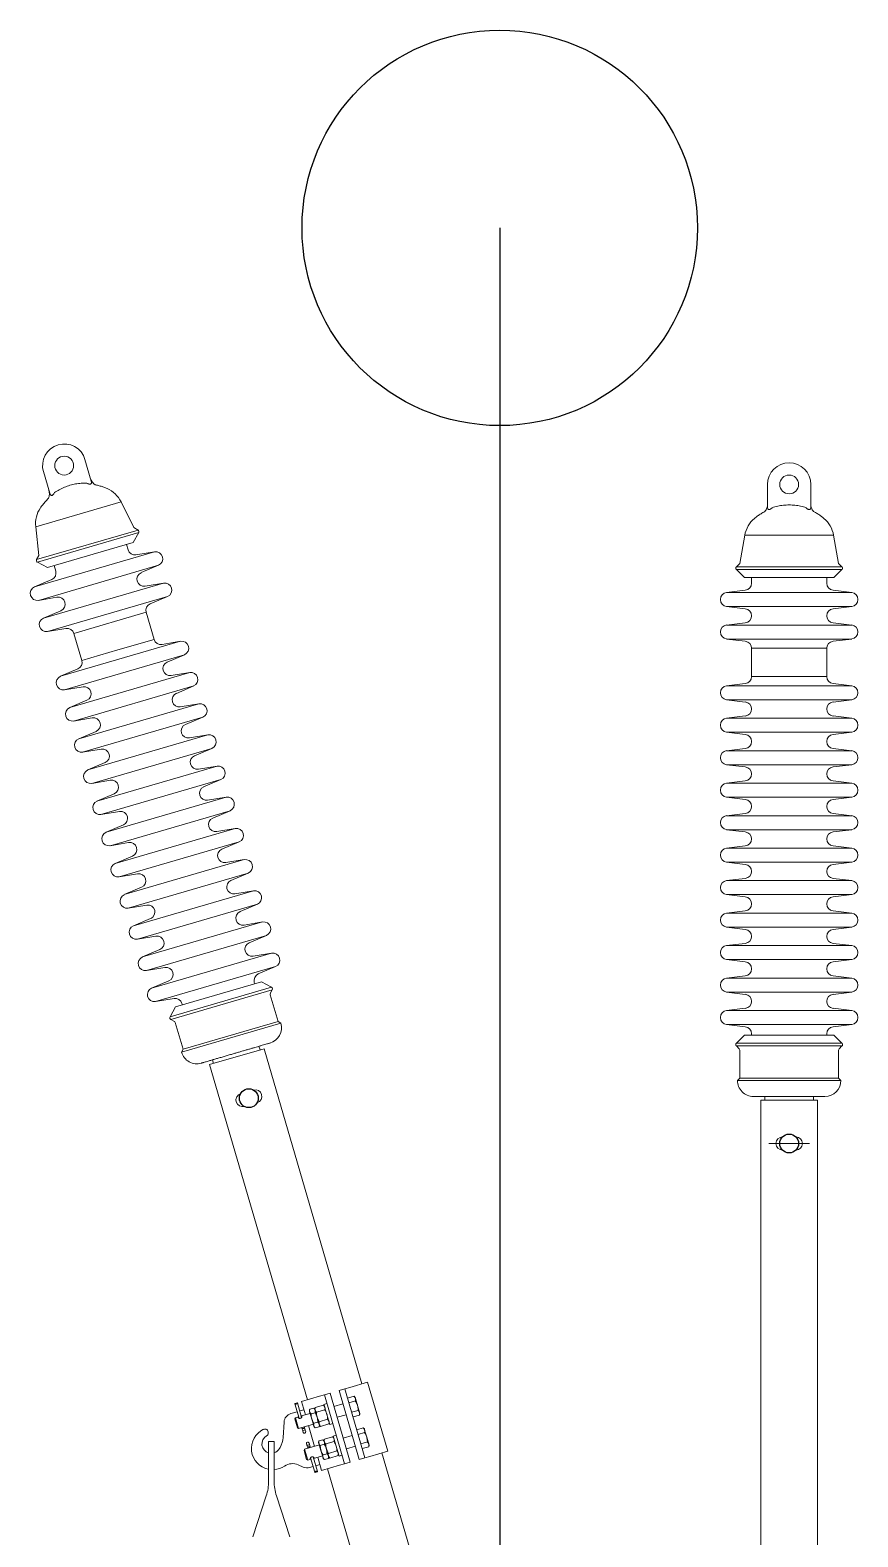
# Model space of a CAD drawing. Header units: millimetres. Extents: x -37020 to 35906, y -101 to 52234.
# Drawn here: x 3.201 to 4.08, y 327.913 to 329.513 of the extents above; entities that cross this region are included whole.
import ezdxf

# ---------------------------------------------------------------- set-up
doc = ezdxf.new("R2010")
doc.units = ezdxf.units.MM
doc.layers.add('catenaria_oll_explicación_apagar', color=40, linetype='Continuous')

# ---------------------------------------------------------------- blocks, each defined once
blk = doc.blocks.new('A$C3F1319B9')
at = {"layer": 'catenaria_oll_explicación_apagar', "ltscale": 0.1}
blk.add_line((-7.4205, 0.5076), (2.2612, 0.5076), dxfattribs=at)
blk.add_circle((-7.4205, 0.5076), 0.21, dxfattribs=at)
blk = doc.blocks.new('ménsula móvil IN G 2.8m')
at = {"color": 8, "linetype": 'Continuous', "lineweight": 15}
for p, q in [((114.8, 66.4), (112.4, 46.6)), ((114.8, -66.4), (114.8, 66.4)), ((132.1, 46.6), (129.7, 66.4)), ((129.7, -66.4), (129.7, 66.4)), ((149.3, 66.4), (146.9, 46.6)), ((149.3, -66.4), (149.3, 66.4)), ((166.6, 46.6), (164.2, 66.4)), ((164.2, -66.4), (164.2, 66.4)), ((213.8, 66.4), (211.4, 46.6)), ((213.8, -66.4), (213.8, 66.4)), ((231.1, 46.6), (228.7, 66.4)), ((228.7, -66.4), (228.7, 66.4)), ((248.3, 66.4), (245.9, 46.6)), ((248.3, -66.4), (248.3, 66.4)), ((265.6, 46.6), (263.2, 66.4)), ((263.2, -66.4), (263.2, 66.4)), ((282.8, 66.4), (280.4, 46.6)), ((282.8, -66.4), (282.8, 66.4)), ((300.1, 46.6), (297.7, 66.4)), ((297.7, -66.4), (297.7, 66.4)), ((317.3, 66.4), (314.9, 46.6)), ((317.3, -66.4), (317.3, 66.4)), ((334.6, 46.6), (332.2, 66.4)), ((332.2, -66.4), (332.2, 66.4)), ((351.8, 66.4), (349.4, 46.6)), ((351.8, -66.4), (351.8, 66.4)), ((369.1, 46.6), (366.7, 66.4)), ((366.7, -66.4), (366.7, 66.4)), ((386.3, 66.4), (383.9, 46.6)), ((386.3, -66.4), (386.3, 66.4)), ((403.6, 46.6), (401.2, 66.4)), ((401.2, -66.4), (401.2, 66.4)), ((420.8, 66.4), (418.4, 46.6)), ((420.8, -66.4), (420.8, 66.4)), ((438.1, 46.6), (435.7, 66.4)), ((435.7, -66.4), (435.7, 66.4)), ((455.3, 66.4), (452.9, 46.6)), ((455.3, -66.4), (455.3, 66.4)), ((472.6, 46.6), (470.2, 66.4)), ((470.2, -66.4), (470.2, 66.4)), ((489.8, 66.4), (487.4, 46.6)), ((489.8, -66.4), (489.8, 66.4)), ((507.1, 46.6), (504.7, 66.4)), ((504.7, -66.4), (504.7, 66.4)), ((524.3, 66.4), (521.9, 46.6)), ((524.3, -66.4), (524.3, 66.4)), ((541.6, 46.6), (539.2, 66.4)), ((539.2, -66.4), (539.2, 66.4)), ((558.8, 66.4), (556.4, 46.6)), ((558.8, -66.4), (558.8, 66.4)), ((576.1, 46.6), (573.7, 66.4)), ((573.7, -66.4), (573.7, 66.4)), ((84, 52.5), (53.9, 47.2)), ((87.6, 56.1), (84, 52.5)), ((87.6, 56.1), (87.6, -56.1)), ((99, 47.5), (90.4, 56.1)), ((90.4, 56.1), (90.4, -56.1)), ((593.6, 56.1), (585, 47.5)), ((593.6, -56.1), (593.6, 56.1)), ((599.4, 53.1), (596.4, 56.1)), ((596.4, -56.1), (596.4, 56.1)), ((630.5, 52.5), (600.8, 52.5)), ((633, 55), (630.5, 52.5)), ((630.5, -52.5), (630.5, 52.5)), ((633, -55), (633, 55)), ((53.9, 47.2), (53.9, -47.2)), ((99, -47.5), (99, 47.5)), ((105, 40), (99, 40)), ((204, 40), (174, 40)), ((174, 40), (174, -40)), ((204, 0), (204, 40)), ((585, 40), (583.5, 40)), ((585, 47.5), (585, -47.5)), ((23.8, 23), (0, 23)), ((23.8, 23), (24.3, 22.9)), ((25.4, 18.7), (24.7, 18)), ((654, 25.8), (650, 25.8)), ((654, -30.2), (654, 30.1)), ((1300.1, 30.1), (654, 30.1)), ((204, -40), (204, 0)), ((0, -23), (23.8, -23)), ((650, -25.8), (654, -25.8)), ((654, -30.2), (1408.9, -30.2)), ((53.9, -47.2), (84, -52.5)), ((90.4, -56.1), (99, -47.5)), ((99, -40), (105, -40)), ((112.4, -46.6), (114.8, -66.4)), ((129.7, -66.4), (132.1, -46.6)), ((146.9, -46.6), (149.3, -66.4)), ((164.2, -66.4), (166.6, -46.6)), ((174, -40), (204, -40)), ((211.4, -46.6), (213.8, -66.4)), ((228.7, -66.4), (231.1, -46.6)), ((245.9, -46.6), (248.3, -66.4)), ((263.2, -66.4), (265.6, -46.6)), ((280.4, -46.6), (282.8, -66.4)), ((297.7, -66.4), (300.1, -46.6)), ((314.9, -46.6), (317.3, -66.4)), ((332.2, -66.4), (334.6, -46.6)), ((349.4, -46.6), (351.8, -66.4)), ((366.7, -66.4), (369.1, -46.6)), ((383.9, -46.6), (386.3, -66.4)), ((401.2, -66.4), (403.6, -46.6)), ((418.4, -46.6), (420.8, -66.4)), ((435.7, -66.4), (438.1, -46.6)), ((452.9, -46.6), (455.3, -66.4)), ((470.2, -66.4), (472.6, -46.6)), ((487.4, -46.6), (489.8, -66.4)), ((504.7, -66.4), (507.1, -46.6)), ((521.9, -46.6), (524.3, -66.4)), ((539.2, -66.4), (541.6, -46.6)), ((556.4, -46.6), (558.8, -66.4)), ((573.7, -66.4), (576.1, -46.6)), ((583.5, -40), (585, -40)), ((585, -47.5), (593.6, -56.1)), ((84, -52.5), (87.6, -56.1)), ((596.4, -56.1), (599.4, -53.1)), ((600.8, -52.5), (630.5, -52.5)), ((630.5, -52.5), (633, -55)), ((1753.1, -221), (1028.5, -432.5)), ((1045.4, -490.4), (1827.3, -262.1)), ((1026.7, -426.3), (953.6, -447.7)), ((1026.7, -426.3), (1032.3, -445.4)), ((953.6, -447.7), (959.1, -466.7)), ((1019.3, -446.5), (1011.8, -448.7)), ((1019, -454.9), (1017, -448)), ((1020.4, -446.2), (1019.3, -446.5)), ((1022, -446.6), (1020.4, -446.2)), ((1024, -453.4), (1022, -446.6)), ((1032.3, -445.4), (1033.8, -450.6)), ((955.4, -453.9), (599.3, -557.8)), ((1029, -452), (965.5, -470.5)), ((1030.8, -458.1), (967.2, -476.6)), ((968.5, -462.2), (969.6, -461)), ((970.5, -469), (968.5, -462.2)), ((969.6, -461), (970.7, -460.7)), ((970.7, -460.7), (978.2, -458.5)), ((975.4, -467.6), (973.4, -460.7)), ((978.2, -458.5), (985.7, -456.3)), ((985.4, -464.7), (983.4, -457.8)), ((985.7, -456.3), (986.8, -456)), ((986.8, -456), (988.4, -456.4)), ((990.4, -463.2), (988.4, -456.4)), ((1003.2, -451.2), (1002.1, -452.4)), ((1004.1, -459.2), (1002.1, -452.4)), ((1004.3, -450.9), (1003.2, -451.2)), ((1011.8, -448.7), (1004.3, -450.9)), ((1009, -457.8), (1007, -450.9)), ((1024.4, -470.3), (1021.6, -460.7)), ((1029, -452), (1033.8, -450.6)), ((1035.6, -456.7), (1030.8, -458.1)), ((1033.8, -450.6), (1035.6, -456.7)), ((959.1, -466.7), (960.7, -471.9)), ((960.7, -471.9), (965.5, -470.5)), ((962.4, -478), (960.7, -471.9)), ((967.2, -476.6), (962.4, -478)), ((1033.6, -467.7), (970, -486.2)), ((1035.4, -473.7), (971.8, -492.3)), ((979.3, -483.5), (976.5, -473.9)), ((988, -470.6), (990.8, -480.2)), ((1010.1, -464.1), (1012.9, -473.7)), ((1010.7, -484.3), (1031.9, -478.1)), ((1031.5, -479), (1029.9, -478.6)), ((1031.9, -478.1), (1031, -475)), ((1034.1, -487.8), (1031.5, -479)), ((1033.6, -467.7), (1038.4, -466.3)), ((1040.2, -472.3), (1035.4, -473.7)), ((1038.4, -466.3), (1040.2, -472.3)), ((1040.2, -472.3), (1041.7, -477.5)), ((1041.7, -477.5), (1047.2, -496.6)), ((965.2, -487.6), (970, -486.2)), ((967, -493.7), (965.2, -487.6)), ((971.8, -492.3), (967, -493.7)), ((967, -493.7), (968.5, -498.9)), ((977.1, -494.1), (976.2, -491)), ((998.3, -487.9), (977.1, -494.1)), ((977.9, -494.7), (979, -493.5)), ((980.5, -503.5), (977.9, -494.7)), ((985.5, -502), (982.9, -493.2)), ((995.5, -499.1), (992.9, -490.3)), ((996.3, -488.5), (997.9, -488.8)), ((997.4, -484.8), (998.3, -487.9)), ((1000.5, -497.7), (997.9, -488.8)), ((1009.8, -481.2), (1010.7, -484.3)), ((1012.6, -483.7), (1011.5, -484.9)), ((1014.1, -493.7), (1011.5, -484.9)), ((1014.1, -493.7), (1015.7, -494.1)), ((1015.7, -494.1), (1014.6, -495.2)), ((1014.6, -495.2), (1015.8, -499.4)), ((1016.8, -493.7), (1015.7, -494.1)), ((1019.1, -492.2), (1016.5, -483.4)), ((1024.3, -491.5), (1016.8, -493.7)), ((1019.5, -493.8), (1020.8, -498)), ((1031.8, -489.3), (1024.3, -491.5)), ((1033.5, -495.1), (1026, -497.3)), ((1029.1, -489.3), (1026.5, -480.5)), ((1029.5, -490.8), (1030.8, -495.1)), ((1032.9, -489), (1031.8, -489.3)), ((1034.5, -505.1), (1031.8, -495.6)), ((1032.9, -489), (1034.1, -487.8)), ((1034.5, -489.4), (1032.9, -489)), ((1033.5, -495.1), (1034.6, -494.8)), ((1034.5, -489.4), (1035.7, -493.6)), ((1034.6, -494.8), (1035.7, -493.6)), ((616.2, -615.7), (972.3, -511.7)), ((968.5, -498.9), (974.1, -517.9)), ((982.1, -503.9), (980.5, -503.5)), ((981, -505), (982.1, -503.9)), ((981, -505), (982.2, -509.2)), ((982.1, -503.9), (983.2, -503.5)), ((983.8, -509.6), (982.2, -509.2)), ((983.2, -503.5), (990.7, -501.3)), ((984.9, -509.3), (983.8, -509.6)), ((984.9, -509.3), (992.4, -507.1)), ((986, -503.6), (987.2, -507.8)), ((989.4, -518.3), (986.6, -508.8)), ((990.7, -501.3), (998.2, -499.2)), ((999.9, -504.9), (992.4, -507.1)), ((995.9, -500.7), (997.2, -504.9)), ((998.2, -499.2), (999.4, -498.8)), ((998.2, -505.4), (1002.7, -521.1)), ((1000.5, -497.7), (999.4, -498.8)), ((999.4, -498.8), (1000.9, -499.2)), ((999.6, -510.5), (1021.7, -504)), ((1001, -504.6), (999.9, -504.9)), ((1000.9, -499.2), (1002.1, -503.4)), ((1002.1, -503.4), (1001, -504.6)), ((1015.8, -499.4), (1017.4, -499.8)), ((1017.4, -499.8), (1018.5, -499.5)), ((1019.6, -509.5), (1017.9, -510)), ((1017.9, -510), (1019.6, -509.5)), ((1018.5, -499.5), (1026, -497.3)), ((1022.3, -508.7), (1019.6, -509.5)), ((1019.6, -509.5), (1022.3, -508.7)), ((1019.6, -509.5), (1019.6, -509.5)), ((1020.2, -499), (1024.8, -514.7)), ((1020.4, -512.2), (1023.1, -511.4)), ((1020.4, -512.2), (1023.1, -511.4)), ((1022, -509.2), (1022.1, -509)), ((1022, -509.5), (1022, -509.2)), ((1022, -509.8), (1022, -509.5)), ((1022.1, -510.1), (1022, -509.8)), ((1022.1, -509), (1022.2, -508.8)), ((1022.2, -510.4), (1022.1, -510.1)), ((1022.2, -508.8), (1022.3, -508.7)), ((1022.3, -510.6), (1022.2, -510.4)), ((1023, -508.5), (1022.3, -508.7)), ((1022.3, -508.7), (1023, -508.5)), ((1022.3, -508.7), (1022.3, -508.7)), ((1022.4, -510.9), (1022.3, -510.6)), ((1022.6, -511.1), (1022.4, -510.9)), ((1022.8, -511.3), (1022.6, -511.1)), ((1022.9, -511.4), (1022.8, -511.3)), ((1023.1, -511.4), (1022.9, -511.4)), ((1023.1, -511.4), (1023.8, -511.2)), ((1023.1, -511.4), (1023.8, -511.2)), ((1023.1, -511.4), (1023.1, -511.4)), ((1024.8, -514.7), (1036.3, -511.3)), ((1048.3, -501.1), (1032.9, -505.6)), ((1032.9, -505.6), (1048.3, -501.1)), ((1047.2, -496.6), (1033.2, -500.7)), ((1033.7, -508.3), (1049.1, -503.8)), ((1033.7, -508.3), (1049.1, -503.8)), ((1036.3, -511.3), (1035.3, -507.9)), ((1035.7, -512.5), (1036.3, -511.3)), ((1040.9, -498.4), (1042.2, -502.9)), ((1043, -505.6), (1044.1, -509.3)), ((1049.3, -503.5), (1048.7, -501.3)), ((974.1, -517.9), (988.1, -513.8)), ((976, -524.9), (975.4, -522.7)), ((991, -517.8), (975.6, -522.3)), ((975.6, -522.3), (991, -517.8)), ((991.8, -520.6), (976.4, -525)), ((991.8, -520.6), (976.4, -525)), ((982.8, -515.4), (984.1, -519.8)), ((984.9, -522.6), (986.9, -529.3)), ((991.2, -524.5), (990.2, -521)), ((1002.7, -521.1), (991.2, -524.5)), ((992.4, -525.1), (991.2, -524.5)), ((1002.1, -522.3), (992.4, -525.1)), ((1001.6, -514.7), (1000.9, -514.9)), ((1000.9, -514.9), (1001.6, -514.7)), ((1004.3, -513.9), (1001.6, -514.7)), ((1001.6, -514.7), (1004.3, -513.9)), ((1001.8, -514.8), (1001.6, -514.7)), ((1001.6, -514.7), (1001.6, -514.7)), ((1002.4, -517.5), (1001.7, -517.7)), ((1002.4, -517.5), (1001.7, -517.7)), ((1002, -514.9), (1001.8, -514.8)), ((1002.1, -515), (1002, -514.9)), ((1002.3, -515.2), (1002.1, -515)), ((1002.7, -521.1), (1002.1, -522.3)), ((1002.4, -515.5), (1002.3, -515.2)), ((1002.6, -515.8), (1002.4, -515.5)), ((1005.1, -516.7), (1002.4, -517.5)), ((1005.1, -516.7), (1002.4, -517.5)), ((1002.4, -517.5), (1002.6, -517.3)), ((1002.4, -517.5), (1002.4, -517.5)), ((1002.6, -516.1), (1002.6, -515.8)), ((1002.7, -516.4), (1002.6, -516.1)), ((1002.6, -517.1), (1002.7, -516.9)), ((1002.6, -517.3), (1002.6, -517.1)), ((1002.7, -516.7), (1002.7, -516.4)), ((1002.7, -516.9), (1002.7, -516.7)), ((1006.1, -513.4), (1004.3, -513.9)), ((1004.3, -513.9), (1006, -513.4)), ((1004.3, -513.9), (1004.3, -513.9)), ((1006.8, -516.2), (1005.1, -516.7)), ((1006.8, -516.2), (1005.1, -516.7)), ((1005.1, -516.7), (1005.1, -516.7)), ((1018.7, -512.7), (1020.4, -512.2)), ((1018.7, -512.7), (1020.4, -512.2)), ((1020.4, -512.2), (1020.4, -512.2)), ((1024.8, -514.7), (1026, -515.3)), ((1026, -515.3), (1035.7, -512.5)), ((1043.6, -516.2), (1041.3, -521.5)), ((570.5, -542.9), (542, -551.3)), ((572.2, -539.8), (570.5, -542.9)), ((599.9, -643.7), (570.5, -542.9)), ((603, -645.4), (572.2, -539.8)), ((995.8, -536.5), (1012.3, -537.5)), ((1023.9, -541.2), (1022.7, -540.6)), ((1117.7, -530.2), (1074.2, -544.6)), ((464.7, -559.3), (468, -579)), ((501.9, -686.8), (464.7, -559.3)), ((486.8, -573.5), (479, -555.2)), ((516.2, -682.7), (479, -555.2)), ((497.8, -549.7), (501.1, -569.4)), ((535, -677.2), (497.8, -549.7)), ((519.9, -563.9), (512.1, -545.5)), ((549.3, -673), (512.1, -545.5)), ((534.1, -549.8), (528.2, -560.5)), ((565.5, -657.5), (534.1, -549.8)), ((540.5, -551.1), (536.8, -549.1)), ((568.2, -656.7), (536.8, -549.1)), ((599.3, -557.8), (616.2, -615.7)), ((1007, -553.2), (1007.7, -553.3)), ((1016.6, -552.9), (1016.6, -547.1)), ((1016.6, -547.1), (1058.5, -547.1)), ((1016.6, -552.9), (1058.5, -552.9)), ((1117.7, -569.8), (1074.2, -555.4)), ((420.6, -592.9), (412.7, -574.5)), ((450, -702), (412.7, -574.5)), ((431.6, -569), (434.9, -588.7)), ((468.8, -696.5), (431.6, -569)), ((453.7, -583.2), (445.9, -564.8)), ((483.1, -692.3), (445.9, -564.8)), ((528.2, -560.5), (554.9, -651.7)), ((530.3, -567.7), (528.9, -568.1)), ((600.6, -562), (596.7, -563.2)), ((365.3, -588.4), (368.6, -608)), ((402.6, -715.9), (365.3, -588.4)), ((387.4, -602.5), (379.6, -584.2)), ((416.8, -711.7), (379.6, -584.2)), ((398.4, -578.7), (401.7, -598.4)), ((435.7, -706.2), (398.4, -578.7)), ((299.1, -607.7), (302.4, -627.4)), ((336.3, -735.2), (299.1, -607.7)), ((321.2, -621.9), (313.4, -603.5)), ((350.6, -731), (313.4, -603.5)), ((332.2, -598), (335.5, -617.7)), ((369.4, -725.5), (332.2, -598)), ((354.3, -612.2), (346.5, -593.9)), ((383.7, -721.3), (346.5, -593.9)), ((255, -641.2), (247.2, -622.9)), ((284.4, -750.4), (247.2, -622.9)), ((266, -617.4), (269.3, -637)), ((303.2, -744.9), (266, -617.4)), ((288.1, -631.6), (280.3, -613.2)), ((317.5, -740.7), (280.3, -613.2)), ((611.2, -612.6), (615, -611.5)), ((199.7, -636.7), (203, -656.4)), ((237, -764.2), (199.7, -636.7)), ((221.9, -650.9), (214, -632.5)), ((251.3, -760), (214, -632.5)), ((232.9, -627), (236.1, -646.7)), ((270.1, -754.5), (232.9, -627)), ((166.6, -646.4), (169.9, -666.1)), ((203.8, -773.9), (166.6, -646.4)), ((188.7, -660.6), (180.9, -642.2)), ((218.1, -769.7), (180.9, -642.2)), ((549.3, -673), (546, -653.3)), ((551.3, -644.9), (552.8, -644.5)), ((554.9, -651.7), (565.5, -657.5)), ((568.2, -656.7), (570.3, -653)), ((571.5, -652), (599.9, -643.7)), ((599.9, -643.7), (603, -645.4)), ((93.7, -688.3), (85.9, -669.9)), ((123.1, -797.4), (85.9, -669.9)), ((104.7, -664.4), (108, -684.1)), ((141.9, -791.9), (104.7, -664.4)), ((126.8, -678.6), (119, -660.3)), ((156.2, -787.8), (119, -660.3)), ((494.1, -668.5), (501.9, -686.8)), ((516.2, -682.7), (512.9, -663)), ((527.2, -658.8), (535, -677.2)), ((71.6, -674.1), (74.9, -693.8)), ((108.8, -801.6), (71.6, -674.1)), ((164.6, -674.5), (135.8, -682.9)), ((135.8, -682.9), (158.2, -759.7)), ((175.8, -712.9), (164.6, -674.5)), ((427.9, -687.8), (435.7, -706.2)), ((450, -702), (446.7, -682.3)), ((461, -678.2), (468.8, -696.5)), ((483.1, -692.3), (479.8, -672.7)), ((45.9, -696.1), (18.5, -709.6)), ((48.4, -691.6), (45.9, -696.1)), ((48.4, -691.6), (79.8, -799.3)), ((61.7, -696.7), (51.1, -690.9)), ((51.1, -690.9), (82.5, -798.5)), ((88.3, -787.9), (61.7, -696.7)), ((69.6, -702.2), (63.8, -703.9)), ((383.7, -721.3), (380.4, -701.7)), ((394.7, -697.5), (402.6, -715.9)), ((416.8, -711.7), (413.6, -692)), ((18.5, -709.6), (44.9, -800.2)), ((187, -751.3), (175.8, -712.9)), ((328.5, -716.8), (336.3, -735.2)), ((350.6, -731), (347.3, -711.3)), ((361.6, -707.2), (369.4, -725.5)), ((284.4, -750.4), (281.1, -730.7)), ((295.4, -726.5), (303.2, -744.9)), ((317.5, -740.7), (314.2, -721)), ((-3.6, -741.3), (-26.4, -748)), ((-3.6, -741.3), (-3.1, -741.2)), ((-0.9, -744.9), (-1.4, -745.8)), ((158.2, -759.7), (187, -751.3)), ((218.1, -769.7), (214.9, -750)), ((229.1, -745.8), (237, -764.2)), ((251.3, -760), (248, -740.3)), ((262.3, -736.2), (270.1, -754.5)), ((156.2, -787.8), (152.9, -768.1)), ((196, -755.5), (203.8, -773.9)), ((86.2, -780.7), (92, -779)), ((101, -783.2), (108.8, -801.6)), ((123.1, -797.4), (119.8, -777.7)), ((134.1, -773.6), (141.9, -791.9)), ((-13.6, -792.1), (9.3, -785.4)), ((44.9, -800.2), (75.3, -796.9)), ((75.3, -796.9), (79.8, -799.3)), ((82.5, -798.5), (88.3, -787.9))]:
    blk.add_line(p, q, dxfattribs=at)
at = {"color": 8, "lineweight": 15}
blk.add_line((700, 21.5), (700, -21.5), dxfattribs=at)
at = {"color": 8, "linetype": 'Continuous', "lineweight": 15}
for centre in [(0, 0), (-20, -770)]:
    blk.add_circle(centre, 10, dxfattribs=at)
at = {"color": 8}
for centre in [(700, 0), (651.9, -573.9)]:
    blk.add_circle(centre, 10, dxfattribs=at)
at = {"color": 8, "linetype": 'Continuous', "lineweight": 15}
for centre, radius, start, end in [((122.2, 65.5), 7.5, 6.9668, 173.0332), ((156.7, 65.5), 7.5, 6.9668, 173.0332), ((221.2, 65.5), 7.5, 6.9668, 173.0332), ((255.7, 65.5), 7.5, 6.9668, 173.0332), ((290.2, 65.5), 7.5, 6.9668, 173.0332), ((324.7, 65.5), 7.5, 6.9668, 173.0332), ((359.2, 65.5), 7.5, 6.9668, 173.0332), ((393.7, 65.5), 7.5, 6.9668, 173.0332), ((428.2, 65.5), 7.5, 6.9668, 173.0332), ((462.7, 65.5), 7.5, 6.9668, 173.0332), ((497.2, 65.5), 7.5, 6.9668, 173.0332), ((531.7, 65.5), 7.5, 6.9668, 173.0332), ((566.2, 65.5), 7.5, 6.9668, 173.0332), ((89, 54.7), 2, 45, 135), ((595, 54.7), 2, 45, 135), ((600.8, 54.5), 2, 225, 270), ((633, 38), 17, 0, 90), ((59.1, 17.6), 30, 100, 140.0716), ((105, 47.5), 7.5, 270, 353.0332), ((139.5, 47.5), 7.5, 186.9668, 353.0332), ((174, 47.5), 7.5, 186.9668, 270), ((204, 47.5), 7.5, 270, 353.0332), ((238.5, 47.5), 7.5, 186.9668, 353.0332), ((273, 47.5), 7.5, 186.9668, 353.0332), ((307.5, 47.5), 7.5, 186.9668, 353.0332), ((342, 47.5), 7.5, 186.9668, 353.0332), ((376.5, 47.5), 7.5, 186.9668, 353.0332), ((411, 47.5), 7.5, 186.9668, 353.0332), ((445.5, 47.5), 7.5, 186.9668, 353.0332), ((480, 47.5), 7.5, 186.9668, 353.0332), ((514.5, 47.5), 7.5, 186.9668, 353.0332), ((549, 47.5), 7.5, 186.9668, 353.0332), ((583.5, 47.5), 7.5, 186.9668, 270), ((0, 0), 23, 90, 270), ((700, 7), 7, 0, 180), ((700, -7), 7, 180, 0), ((59.1, -17.6), 30, 219.9284, 260), ((105, -47.5), 7.5, 6.9668, 90), ((139.5, -47.5), 7.5, 6.9668, 173.0332), ((174, -47.5), 7.5, 90, 173.0332), ((204, -47.5), 7.5, 6.9668, 90), ((238.5, -47.5), 7.5, 6.9668, 173.0332), ((273, -47.5), 7.5, 6.9668, 173.0332), ((307.5, -47.5), 7.5, 6.9668, 173.0332), ((342, -47.5), 7.5, 6.9668, 173.0332), ((376.5, -47.5), 7.5, 6.9668, 173.0332), ((411, -47.5), 7.5, 6.9668, 173.0332), ((445.5, -47.5), 7.5, 6.9668, 173.0332), ((480, -47.5), 7.5, 6.9668, 173.0332), ((514.5, -47.5), 7.5, 6.9668, 173.0332), ((549, -47.5), 7.5, 6.9668, 173.0332), ((583.5, -47.5), 7.5, 90, 173.0332), ((633, -38), 17, 270, 0), ((89, -54.7), 2, 225, 315), ((595, -54.7), 2, 225, 315), ((600.8, -54.5), 2, 90, 135), ((122.2, -65.5), 7.5, 186.9668, 353.0332), ((156.7, -65.5), 7.5, 186.9668, 353.0332), ((221.2, -65.5), 7.5, 186.9668, 353.0332), ((255.7, -65.5), 7.5, 186.9668, 353.0332), ((290.2, -65.5), 7.5, 186.9668, 353.0332), ((324.7, -65.5), 7.5, 186.9668, 353.0332), ((359.2, -65.5), 7.5, 186.9668, 353.0332), ((393.7, -65.5), 7.5, 186.9668, 353.0332), ((428.2, -65.5), 7.5, 186.9668, 353.0332), ((462.7, -65.5), 7.5, 186.9668, 353.0332), ((497.2, -65.5), 7.5, 186.9668, 353.0332), ((531.7, -65.5), 7.5, 186.9668, 353.0332), ((566.2, -65.5), 7.5, 186.9668, 353.0332), ((1018.5, -511.3), 1.45, 117.2373, 275.3126), ((1018, -510.2), 0.23, 106.2749, 117.2373), ((1015.4, -512.2), 5.02, 359.8107, 32.7392), ((1034.5, -512.1), 10, 336.2749, 16.2749), ((1009.3, -513.9), 5.02, 179.8107, 212.7392), ((1006.1, -513.7), 0.23, 95.3126, 106.2749), ((1006.2, -514.9), 1.45, 297.2373, 95.3126), ((1006.7, -516), 0.23, 286.2749, 297.2373), ((1018.7, -512.5), 0.23, 275.3126, 286.2749), ((1055, -527.6), 15, 156.2749, 214.0893), ((505.2, -548.5), 7.5, 23.2416, 189.3081), ((577, -556.2), 17, 16.2749, 106.2749), ((996.5, -526.5), 10, 196.2749, 266.2749), ((1010.7, -562.5), 25, 61.2749, 86.2749), ((1019.1, -550), 10, 16.858, 61.2749), ((1023.9, -548.6), 22.5, 3.8194, 34.0893), ((472.1, -558.1), 7.5, 23.2416, 189.3081), ((535.8, -550.8), 2, 61.2749, 151.2749), ((541.5, -549.3), 2, 241.2749, 286.2749), ((1006.8, -556.7), 3.5, 86.2749, 205.2705), ((1023.9, -548.6), 22.5, 205.2705, 348.9792), ((1007.5, -556.8), 3.5, 30.0239, 86.2749), ((1019.1, -550), 10, 210.0239, 343.142), ((1058.5, -497.1), 50, 270, 288.3098), ((1058.5, -602.9), 50, 71.6902, 90), ((405.9, -577.5), 7.5, 23.2416, 189.3081), ((439, -567.8), 7.5, 23.2416, 189.3081), ((493.7, -570.6), 7.5, 203.2416, 9.3081), ((526.8, -560.9), 7.5, 203.2416, 286.2749), ((650, -567.1), 7, 16.2748, 196.2748), ((339.6, -596.8), 7.5, 23.2416, 189.3081), ((372.7, -587.1), 7.5, 23.2416, 189.3081), ((427.5, -589.9), 7.5, 203.2416, 9.3081), ((460.6, -580.2), 7.5, 203.2416, 9.3081), ((653.9, -580.6), 7, 196.2748, 16.2748), ((306.5, -606.5), 7.5, 23.2416, 189.3081), ((361.2, -609.3), 7.5, 203.2416, 9.3081), ((394.3, -599.6), 7.5, 203.2416, 9.3081), ((240.3, -625.8), 7.5, 23.2416, 189.3081), ((273.4, -616.1), 7.5, 23.2416, 189.3081), ((328.1, -618.9), 7.5, 203.2416, 9.3081), ((174, -645.2), 7.5, 23.2416, 189.3081), ((207.1, -635.5), 7.5, 23.2416, 189.3081), ((261.9, -638.3), 7.5, 203.2416, 9.3081), ((295, -628.6), 7.5, 203.2416, 9.3081), ((598.3, -629.1), 17, 286.2749, 16.2749), ((112.1, -663.2), 7.5, 23.2416, 189.3081), ((228.7, -647.9), 7.5, 203.2416, 9.3081), ((520.3, -661.8), 7.5, 23.2416, 189.3081), ((553.4, -652.1), 7.5, 106.2749, 189.3081), ((572, -654), 2, 106.2749, 151.2749), ((79, -672.9), 7.5, 23.2416, 189.3081), ((162.5, -667.3), 7.5, 286.2749, 9.3081), ((195.6, -657.6), 7.5, 203.2416, 9.3081), ((487.2, -671.4), 7.5, 23.2416, 189.3081), ((566.5, -655.8), 2, 241.2749, 331.2749), ((100.6, -685.3), 7.5, 203.2416, 9.3081), ((133.7, -675.7), 7.5, 203.2416, 286.2749), ((421, -690.8), 7.5, 23.2416, 189.3081), ((454.1, -681.1), 7.5, 23.2416, 189.3081), ((508.8, -683.9), 7.5, 203.2416, 9.3081), ((541.9, -674.2), 7.5, 203.2416, 9.3081), ((50.1, -692.6), 2, 61.2749, 151.2749), ((67.5, -695), 7.5, 286.2749, 9.3081), ((354.7, -710.1), 7.5, 23.2416, 189.3081), ((387.8, -700.4), 7.5, 23.2416, 189.3081), ((442.6, -703.2), 7.5, 203.2416, 9.3081), ((475.7, -693.6), 7.5, 203.2416, 9.3081), ((31.8, -736.5), 30, 116.2749, 156.3465), ((321.6, -719.8), 7.5, 23.2416, 189.3081), ((409.4, -712.9), 7.5, 203.2416, 9.3081), ((255.4, -739.1), 7.5, 23.2416, 189.3081), ((288.5, -729.5), 7.5, 23.2416, 189.3081), ((343.2, -732.2), 7.5, 203.2416, 9.3081), ((376.3, -722.6), 7.5, 203.2416, 9.3081), ((-20, -770), 23, 106.2749, 286.2749), ((189.1, -758.5), 7.5, 23.2416, 106.2749), ((222.3, -748.8), 7.5, 23.2416, 189.3081), ((277, -751.6), 7.5, 203.2416, 9.3081), ((310.1, -741.9), 7.5, 203.2416, 9.3081), ((160.3, -766.9), 7.5, 106.2749, 189.3081), ((243.9, -761.2), 7.5, 203.2416, 9.3081), ((94.1, -786.2), 7.5, 23.2416, 106.2749), ((127.2, -776.5), 7.5, 23.2416, 189.3081), ((210.7, -770.9), 7.5, 203.2416, 9.3081), ((41.7, -770.4), 30, 236.2033, 276.2749), ((80.8, -797.6), 2, 241.2749, 331.2749), ((115.7, -798.6), 7.5, 203.2416, 9.3081), ((148.8, -789), 7.5, 203.2416, 9.3081)]:
    blk.add_arc(centre, radius, start, end, dxfattribs=at)
for centre, major_axis, ratio, start_param, end_param in [((1050.7, -501.9), (-2.78, -0.81), 0.501149, 5.349757, 7.216614), ((1048.6, -502.5), (-0.41, 1.39), 0.534873, 5.645818, 6.091856), ((1048.4, -501.3), (-0.064, 0.221), 0.534873, 6.091856, 6.283185), ((1048.6, -502.5), (-0.41, 1.39), 0.534873, 3.332922, 3.77896), ((1049, -503.6), (-0.064, 0.221), 0.534873, 3.141593, 3.332922)]:
    blk.add_ellipse(centre, major_axis=major_axis, ratio=ratio, start_param=start_param, end_param=end_param, dxfattribs=at)
at = {"color": 8, "linetype": 'Continuous', "lineweight": 15, "extrusion": (0, 0, -1)}
for centre, major_axis, ratio, start_param, end_param in [((976.2, -523.6), (-0.41, 1.39), 0.534873, 5.645818, 6.091856), ((974.1, -524.3), (2.78, 0.81), 0.501149, 5.349757, 7.216614), ((975.7, -522.5), (-0.064, 0.221), 0.534873, 6.091856, 6.283185), ((976.2, -523.6), (-0.41, 1.39), 0.534873, 3.332922, 3.77896), ((976.4, -524.8), (-0.064, 0.221), 0.534873, 3.141593, 3.332922)]:
    blk.add_ellipse(centre, major_axis=major_axis, ratio=ratio, start_param=start_param, end_param=end_param, dxfattribs=at)
at = {"color": 8, "linetype": 'Continuous', "lineweight": 15}
for points, knots in [([(36.1, 36.9), (35.3, 36), (33.7, 34), (31.5, 30.7), (29.9, 28), (29.1, 26.4), (28.9, 26)], [0, 0, 0, 0, 0.274899, 0.587477, 0.902101, 1, 1, 1, 1]), ([(650, -18.2), (650, -16.8), (650, -14), (650, -9.5), (650, -5), (650, -0.8), (650, 3), (650, 6.9), (650, 10.7), (650, 14.4), (650, 18), (650, 21.3), (650, 24.6), (650, 27.9), (650, 30.9), (650, 33.4), (650, 35.4), (650, 36.9), (650, 37.7), (650, 38), (650, 38), (650, 38)], [0, 0, 0, 0, 0.058891, 0.119603, 0.182018, 0.230818, 0.279611, 0.329449, 0.37928, 0.429119, 0.47895, 0.52775, 0.576543, 0.638964, 0.699677, 0.758561, 0.817451, 0.878164, 0.940579, 0.989378, 1, 1, 1, 1]), ([(20.9, 23), (21.6, 23), (23, 23.1), (25, 23.6), (26.9, 24.5), (28.2, 25.3), (28.8, 25.9), (28.9, 26)], [0, 0, 0, 0, 0.1618786, 0.3284551, 0.4903377, 0.6569471, 0.693981, 0.693981, 0.693981, 0.693981]), ([(24.7, -18), (24.1, -16.1), (23, -12.2), (22, -6.1), (21.7, 0), (22, 6.1), (23, 12.2), (24.1, 16.1), (24.7, 18)], [0, 0, 0, 0, 0.165608, 0.332349, 0.5, 0.667664, 0.834397, 1, 1, 1, 1]), ([(24.3, 22.9), (24.8, 22.9), (25.5, 22.8), (26.3, 22.4), (26.7, 21.8), (26.8, 21.2), (26.6, 20.4), (26.1, 19.6), (25.7, 19), (25.4, 18.7)], [0, 0, 0, 0, 0.239972, 0.37963, 0.4998, 0.614387, 0.731041, 0.854771, 1, 1, 1, 1]), ([(20.9, -23), (21.6, -23), (23, -23.1), (25, -23.6), (26.9, -24.5), (28.1, -25.3), (28.8, -25.9), (28.9, -26)], [0, 0, 0, 0, 0.1618786, 0.3284551, 0.4903377, 0.6569471, 0.6898322, 0.6898322, 0.6898322, 0.6898322]), ([(24.7, -18), (25, -18.3), (25.6, -18.9), (26.3, -19.9), (26.7, -20.8), (26.8, -21.6), (26.5, -22.2), (25.5, -22.9), (24.5, -23), (23.8, -23)], [0, 0, 0, 0, 0.1456999, 0.2663806, 0.3776883, 0.4821934, 0.5908504, 0.712234, 1, 1, 1, 1]), ([(28.9, -26), (29.6, -27.3), (31, -29.9), (33.4, -33.5), (35.2, -35.7), (36, -36.8)], [0, 0, 0, 0, 0.336643, 0.676338, 1, 1, 1, 1]), ([(650, -38), (650, -38), (650, -37.9), (650, -37.4), (650, -36.5), (650, -35.2), (650, -33.6), (650, -31.6), (650, -29.1), (650, -25.9), (650, -22.2), (650, -19.5), (650, -18.2)], [0, 0, 0, 0, 0.0738155, 0.1701917, 0.2665548, 0.362931, 0.459294, 0.5536623, 0.6480177, 0.7687258, 0.8861228, 1, 1, 1, 1]), ([(1011.8, -448.7), (1012.1, -448.6), (1012.8, -448.4), (1013.9, -448.2), (1014.9, -448.1), (1016, -448), (1016.7, -448), (1017, -448)], [0, 0, 0, 0, 0.199457, 0.398929, 0.601454, 0.804007, 1, 1, 1, 1]), ([(1017, -448), (1017.2, -447.8), (1017.5, -447.5), (1018.1, -447.1), (1018.7, -446.7), (1019.1, -446.6), (1019.3, -446.5)], [0, 0, 0, 0, 0.2477112, 0.4953655, 0.7477053, 1, 1, 1, 1]), ([(1019.3, -446.5), (1019.3, -446.5), (1019.6, -446.4), (1020.1, -446.4), (1020.7, -446.3), (1021.3, -446.4), (1021.8, -446.5), (1022, -446.6)], [0, 0, 0, 0, 0.070056, 0.300425, 0.53083, 0.765392, 1, 1, 1, 1]), ([(970.7, -460.7), (970.7, -460.7), (970.4, -460.8), (970, -461), (969.4, -461.3), (968.9, -461.7), (968.6, -462), (968.5, -462.2)], [0, 0, 0, 0, 0.070056, 0.300425, 0.53083, 0.765392, 1, 1, 1, 1]), ([(973.4, -460.7), (973.2, -460.7), (972.7, -460.6), (972.1, -460.5), (971.4, -460.5), (970.9, -460.6), (970.7, -460.7)], [0, 0, 0, 0, 0.2477112, 0.4953655, 0.7477053, 1, 1, 1, 1]), ([(978.2, -458.5), (977.9, -458.6), (977.2, -458.8), (976.2, -459.2), (975.3, -459.7), (974.3, -460.2), (973.7, -460.6), (973.4, -460.7)], [0, 0, 0, 0, 0.199457, 0.398929, 0.601454, 0.804007, 1, 1, 1, 1]), ([(983.4, -457.8), (982.7, -457.8), (981.7, -457.9), (980.3, -458), (979.3, -458.2), (978.6, -458.4), (978.2, -458.5)], [0, 0, 0, 0, 0.387945, 0.583937, 0.779906, 1, 1, 1, 1]), ([(985.7, -456.3), (985.6, -456.3), (985.4, -456.4), (984.9, -456.6), (984.4, -456.9), (983.9, -457.3), (983.6, -457.7), (983.4, -457.8)], [0, 0, 0, 0, 0.070056, 0.300425, 0.53083, 0.765392, 1, 1, 1, 1]), ([(988.4, -456.4), (988.2, -456.3), (987.7, -456.2), (987, -456.1), (986.3, -456.2), (985.9, -456.3), (985.7, -456.3)], [0, 0, 0, 0, 0.247711, 0.495365, 0.747705, 1, 1, 1, 1]), ([(1002.1, -452.4), (1002.2, -452.2), (1002.6, -451.9), (1003.1, -451.4), (1003.7, -451.1), (1004.1, -451), (1004.3, -450.9)], [0, 0, 0, 0, 0.247711, 0.495365, 0.747705, 1, 1, 1, 1]), ([(1004.3, -450.9), (1004.4, -450.9), (1004.6, -450.8), (1005.1, -450.7), (1005.7, -450.7), (1006.4, -450.8), (1006.8, -450.9), (1007, -450.9)], [0, 0, 0, 0, 0.070056, 0.300425, 0.53083, 0.765392, 1, 1, 1, 1]), ([(1007, -450.9), (1007.6, -450.6), (1008.5, -450), (1009.7, -449.4), (1010.7, -449), (1011.4, -448.8), (1011.8, -448.7)], [0, 0, 0, 0, 0.387945, 0.583937, 0.779906, 1, 1, 1, 1]), ([(1028.8, -479), (1028.7, -479), (1028.4, -479.1), (1028, -479.3), (1027.5, -479.6), (1027, -479.9), (1026.7, -480.3), (1026.5, -480.5)], [0, 0, 0, 0, 0.070059, 0.376588, 0.530821, 0.683101, 1, 1, 1, 1]), ([(1031.5, -479), (1031.3, -479), (1030.8, -478.9), (1030.1, -478.8), (1029.4, -478.8), (1029, -478.9), (1028.8, -479)], [0, 0, 0, 0, 0.247269, 0.495363, 0.746874, 1, 1, 1, 1]), ([(977.9, -494.7), (978.1, -494.5), (978.4, -494.2), (979, -493.7), (979.6, -493.4), (980, -493.2), (980.2, -493.2)], [0, 0, 0, 0, 0.247269, 0.495363, 0.746874, 1, 1, 1, 1]), ([(980.2, -493.2), (980.3, -493.1), (980.6, -493.1), (981.1, -493), (981.6, -493), (982.2, -493), (982.6, -493.1), (982.9, -493.2)], [0, 0, 0, 0, 0.070059, 0.376588, 0.530821, 0.683101, 1, 1, 1, 1]), ([(982.9, -493.2), (983.3, -493), (984, -492.5), (985.2, -491.9), (986.4, -491.4), (987.3, -491.1), (987.7, -491)], [0, 0, 0, 0, 0.247269, 0.495363, 0.746874, 1, 1, 1, 1]), ([(987.7, -491), (987.8, -490.9), (988.3, -490.8), (989.2, -490.6), (990.4, -490.4), (991.7, -490.3), (992.5, -490.3), (992.9, -490.3)], [0, 0, 0, 0, 0.070056, 0.299813, 0.530831, 0.765026, 1, 1, 1, 1]), ([(992.9, -490.3), (993.1, -490.1), (993.5, -489.7), (994.1, -489.3), (994.7, -488.9), (995, -488.8), (995.2, -488.8)], [0, 0, 0, 0, 0.257198, 0.62627, 0.81314, 1, 1, 1, 1]), ([(995.2, -488.8), (995.4, -488.7), (995.9, -488.6), (996.9, -488.6), (997.5, -488.8), (997.9, -488.8)], [0, 0, 0, 0, 0.268407, 0.632373, 1, 1, 1, 1]), ([(1013.8, -483.4), (1013.6, -483.4), (1013.1, -483.6), (1012.3, -484.1), (1011.8, -484.6), (1011.5, -484.9)], [0, 0, 0, 0, 0.268407, 0.632373, 1, 1, 1, 1]), ([(1016.5, -483.4), (1016.3, -483.3), (1015.7, -483.2), (1014.9, -483.2), (1014.3, -483.2), (1014, -483.3), (1013.8, -483.4)], [0, 0, 0, 0, 0.257198, 0.62627, 0.81314, 1, 1, 1, 1]), ([(1016.8, -493.7), (1016.6, -493.8), (1016.1, -493.9), (1015.1, -493.9), (1014.5, -493.7), (1014.1, -493.7)], [0, 0, 0, 0, 0.268407, 0.632373, 1, 1, 1, 1]), ([(1014.6, -495.2), (1014.7, -495), (1015.1, -494.7), (1015.6, -494.3), (1016.2, -493.9), (1016.6, -493.8), (1016.8, -493.7)], [0, 0, 0, 0, 0.247269, 0.495363, 0.746874, 1, 1, 1, 1]), ([(1021.3, -481.2), (1021.2, -481.2), (1020.7, -481.4), (1019.8, -481.7), (1018.7, -482.2), (1017.6, -482.7), (1016.9, -483.2), (1016.5, -483.4)], [0, 0, 0, 0, 0.070056, 0.299813, 0.530831, 0.765026, 1, 1, 1, 1]), ([(1019.1, -492.2), (1018.9, -492.4), (1018.5, -492.8), (1017.9, -493.3), (1017.3, -493.6), (1017, -493.7), (1016.8, -493.7)], [0, 0, 0, 0, 0.257198, 0.62627, 0.81314, 1, 1, 1, 1]), ([(1016.8, -493.7), (1016.9, -493.7), (1017.1, -493.6), (1017.6, -493.6), (1018.2, -493.5), (1018.9, -493.6), (1019.3, -493.7), (1019.5, -493.8)], [0, 0, 0, 0, 0.070056, 0.300425, 0.53083, 0.765392, 1, 1, 1, 1]), ([(1024.3, -491.5), (1024.2, -491.6), (1023.7, -491.7), (1022.8, -491.9), (1021.6, -492.1), (1020.3, -492.2), (1019.5, -492.2), (1019.1, -492.2)], [0, 0, 0, 0, 0.070056, 0.299813, 0.530831, 0.765026, 1, 1, 1, 1]), ([(1019.5, -493.8), (1019.9, -493.5), (1020.7, -493.1), (1021.8, -492.5), (1023, -491.9), (1023.9, -491.7), (1024.3, -491.5)], [0, 0, 0, 0, 0.247711, 0.495365, 0.747705, 1, 1, 1, 1]), ([(1026.5, -480.5), (1026.1, -480.5), (1025.2, -480.5), (1023.9, -480.6), (1022.6, -480.8), (1021.7, -481.1), (1021.3, -481.2)], [0, 0, 0, 0, 0.247269, 0.495363, 0.746874, 1, 1, 1, 1]), ([(1029.1, -489.3), (1028.7, -489.5), (1028, -490), (1026.8, -490.6), (1025.6, -491.1), (1024.7, -491.4), (1024.3, -491.5)], [0, 0, 0, 0, 0.247269, 0.495363, 0.746874, 1, 1, 1, 1]), ([(1024.3, -491.5), (1024.4, -491.5), (1024.9, -491.4), (1025.8, -491.2), (1027.1, -491), (1028.3, -490.9), (1029.1, -490.9), (1029.5, -490.8)], [0, 0, 0, 0, 0.0700556, 0.2998126, 0.5308313, 0.7650256, 1, 1, 1, 1]), ([(1026, -497.3), (1026.1, -497.3), (1026.6, -497.1), (1027.5, -496.8), (1028.6, -496.3), (1029.7, -495.7), (1030.4, -495.3), (1030.8, -495.1)], [0, 0, 0, 0, 0.0700556, 0.2998126, 0.5308313, 0.7650256, 1, 1, 1, 1]), ([(1031.8, -489.3), (1031.7, -489.4), (1031.5, -489.4), (1031, -489.5), (1030.4, -489.5), (1029.7, -489.5), (1029.3, -489.4), (1029.1, -489.3)], [0, 0, 0, 0, 0.070056, 0.299813, 0.530831, 0.765026, 1, 1, 1, 1]), ([(1031.8, -489.3), (1031.6, -489.4), (1031, -489.6), (1030.3, -490.1), (1029.8, -490.6), (1029.5, -490.8)], [0, 0, 0, 0, 0.268407, 0.632373, 1, 1, 1, 1]), ([(1033.5, -495.1), (1033.2, -495.2), (1032.7, -495.3), (1031.8, -495.3), (1031.1, -495.1), (1030.8, -495.1)], [0, 0, 0, 0, 0.268407, 0.632373, 1, 1, 1, 1]), ([(1034.1, -487.8), (1033.9, -488), (1033.6, -488.4), (1033, -488.8), (1032.4, -489.1), (1032, -489.3), (1031.8, -489.3)], [0, 0, 0, 0, 0.247269, 0.495363, 0.746874, 1, 1, 1, 1]), ([(1034.5, -489.4), (1034.3, -489.3), (1033.7, -489.2), (1032.9, -489.2), (1032.3, -489.2), (1032, -489.3), (1031.8, -489.3)], [0, 0, 0, 0, 0.257198, 0.62627, 0.81314, 1, 1, 1, 1]), ([(1035.7, -493.6), (1035.7, -493.7), (1035.5, -493.9), (1035, -494.3), (1034.5, -494.6), (1033.9, -495), (1033.6, -495.1), (1033.5, -495.1)], [0, 0, 0, 0, 0.12856, 0.257217, 0.62628, 0.813145, 1, 1, 1, 1]), ([(980.5, -503.5), (980.7, -503.5), (981.2, -503.6), (981.9, -503.7), (982.6, -503.7), (983, -503.6), (983.2, -503.5)], [0, 0, 0, 0, 0.247269, 0.495363, 0.746874, 1, 1, 1, 1]), ([(981, -505), (981.1, -504.9), (981.6, -504.4), (982.2, -504), (982.8, -503.7), (983.1, -503.6), (983.2, -503.5)], [0, 0, 0, 0, 0.257198, 0.62627, 0.81314, 1, 1, 1, 1]), ([(982.2, -509.2), (982.3, -509.3), (982.6, -509.3), (983.1, -509.4), (983.8, -509.5), (984.4, -509.4), (984.8, -509.3), (984.9, -509.3)], [0, 0, 0, 0, 0.12856, 0.257217, 0.62628, 0.813145, 1, 1, 1, 1]), ([(983.2, -503.5), (983.3, -503.5), (983.5, -503.4), (984, -503.2), (984.5, -502.9), (985, -502.5), (985.3, -502.2), (985.5, -502)], [0, 0, 0, 0, 0.070056, 0.299813, 0.530831, 0.765026, 1, 1, 1, 1]), ([(983.2, -503.5), (983.5, -503.5), (984, -503.3), (984.9, -503.4), (985.6, -503.5), (986, -503.6)], [0, 0, 0, 0, 0.268407, 0.632373, 1, 1, 1, 1]), ([(984.9, -509.3), (985.1, -509.2), (985.7, -509), (986.4, -508.5), (986.9, -508), (987.2, -507.8)], [0, 0, 0, 0, 0.268407, 0.632373, 1, 1, 1, 1]), ([(985.5, -502), (985.9, -502), (986.8, -502), (988.1, -501.9), (989.4, -501.7), (990.3, -501.5), (990.7, -501.3)], [0, 0, 0, 0, 0.247269, 0.495363, 0.746874, 1, 1, 1, 1]), ([(990.7, -501.3), (990.6, -501.4), (990.1, -501.5), (989.2, -501.8), (988.1, -502.3), (987, -502.9), (986.3, -503.4), (986, -503.6)], [0, 0, 0, 0, 0.0700556, 0.2998126, 0.5308313, 0.7650256, 1, 1, 1, 1]), ([(992.4, -507.1), (992.3, -507.1), (991.8, -507.3), (990.9, -507.5), (989.6, -507.7), (988.4, -507.8), (987.6, -507.8), (987.2, -507.8)], [0, 0, 0, 0, 0.0700556, 0.2998126, 0.5308313, 0.7650256, 1, 1, 1, 1]), ([(990.7, -501.3), (990.8, -501.3), (991.3, -501.2), (992.2, -500.8), (993.3, -500.3), (994.4, -499.8), (995.1, -499.3), (995.5, -499.1)], [0, 0, 0, 0, 0.070056, 0.299813, 0.530831, 0.765026, 1, 1, 1, 1]), ([(995.9, -500.7), (995.5, -500.7), (994.6, -500.7), (993.3, -500.8), (992, -501), (991.1, -501.2), (990.7, -501.3)], [0, 0, 0, 0, 0.247711, 0.495365, 0.747705, 1, 1, 1, 1]), ([(997.2, -504.9), (996.8, -505.1), (996, -505.6), (994.9, -506.2), (993.7, -506.7), (992.8, -507), (992.4, -507.1)], [0, 0, 0, 0, 0.247269, 0.495363, 0.746874, 1, 1, 1, 1]), ([(995.5, -499.1), (995.7, -499.2), (996.3, -499.3), (997.1, -499.3), (997.7, -499.3), (998, -499.2), (998.2, -499.2)], [0, 0, 0, 0, 0.257198, 0.62627, 0.81314, 1, 1, 1, 1]), ([(998.2, -499.2), (998.1, -499.2), (997.9, -499.3), (997.5, -499.4), (996.9, -499.8), (996.4, -500.2), (996.1, -500.5), (995.9, -500.7)], [0, 0, 0, 0, 0.070056, 0.300425, 0.53083, 0.765392, 1, 1, 1, 1]), ([(999.9, -504.9), (999.8, -504.9), (999.6, -505), (999.1, -505.1), (998.5, -505.1), (997.8, -505), (997.4, -504.9), (997.2, -504.9)], [0, 0, 0, 0, 0.070056, 0.299813, 0.530831, 0.765026, 1, 1, 1, 1]), ([(998.2, -499.2), (998.4, -499.1), (998.9, -498.9), (999.7, -498.4), (1000.2, -497.9), (1000.5, -497.7)], [0, 0, 0, 0, 0.268407, 0.632373, 1, 1, 1, 1]), ([(1000.9, -499.2), (1000.7, -499.2), (1000.2, -499), (999.5, -499), (998.8, -499), (998.4, -499.1), (998.2, -499.2)], [0, 0, 0, 0, 0.247269, 0.495363, 0.746874, 1, 1, 1, 1]), ([(1002.1, -503.4), (1002, -503.6), (1001.6, -503.9), (1001.1, -504.3), (1000.5, -504.7), (1000.1, -504.8), (999.9, -504.9)], [0, 0, 0, 0, 0.247269, 0.495363, 0.746874, 1, 1, 1, 1]), ([(1015.8, -499.4), (1016, -499.5), (1016.5, -499.6), (1017.2, -499.7), (1017.9, -499.6), (1018.3, -499.5), (1018.5, -499.5)], [0, 0, 0, 0, 0.247269, 0.495363, 0.746874, 1, 1, 1, 1]), ([(1018.5, -499.5), (1018.6, -499.5), (1018.8, -499.4), (1019.3, -499.2), (1019.8, -498.9), (1020.3, -498.5), (1020.6, -498.1), (1020.8, -498)], [0, 0, 0, 0, 0.070056, 0.299813, 0.530831, 0.765026, 1, 1, 1, 1]), ([(1020.8, -498), (1021.2, -498), (1022.1, -498), (1023.4, -497.8), (1024.7, -497.6), (1025.6, -497.4), (1026, -497.3)], [0, 0, 0, 0, 0.247269, 0.495363, 0.746874, 1, 1, 1, 1]), ([(1035.1, -507.9), (1035.1, -507.9), (1035.1, -508), (1035.1, -508.2), (1035, -508.4), (1034.9, -508.5), (1034.8, -508.6), (1034.6, -508.7), (1034.4, -508.7), (1034.2, -508.6), (1034, -508.5), (1033.8, -508.4), (1033.6, -508.2), (1033.4, -507.9), (1033.2, -507.7), (1033, -507.4), (1032.9, -507.1), (1032.8, -506.7), (1032.8, -506.4), (1032.8, -506.1), (1032.9, -505.8), (1032.9, -505.5), (1033.1, -505.3), (1033.2, -505.1), (1033.4, -504.9), (1033.5, -504.8), (1033.7, -504.8), (1033.8, -504.8), (1034, -504.8), (1034.1, -505), (1034.2, -505.1), (1034.3, -505.2), (1034.3, -505.2)], [0, 0, 0, 0, 0.003682, 0.039936, 0.076077, 0.113337, 0.148204, 0.184166, 0.217713, 0.25221, 0.286234, 0.321161, 0.356766, 0.393373, 0.429418, 0.466605, 0.501023, 0.536512, 0.56981, 0.604018, 0.638396, 0.673681, 0.709667, 0.746706, 0.782399, 0.81923, 0.85327, 0.888331, 0.92188, 0.956338, 0.991139, 1, 1, 1, 1]), ([(990.4, -521), (990.5, -521), (990.5, -521), (990.6, -521.2), (990.7, -521.3), (990.9, -521.4), (991.1, -521.4), (991.2, -521.3), (991.4, -521.2), (991.5, -521.1), (991.7, -520.9), (991.8, -520.6), (991.9, -520.4), (991.9, -520), (991.9, -519.7), (991.9, -519.4), (991.8, -519.1), (991.7, -518.7), (991.6, -518.5), (991.4, -518.2), (991.2, -518), (991, -517.8), (990.7, -517.6), (990.5, -517.5), (990.3, -517.5), (990.1, -517.5), (989.9, -517.5), (989.8, -517.6), (989.7, -517.8), (989.7, -517.9), (989.6, -518.1), (989.6, -518.2), (989.6, -518.2)], [0, 0, 0, 0, 0.003682, 0.039936, 0.076077, 0.113337, 0.148204, 0.184166, 0.217713, 0.25221, 0.286234, 0.321161, 0.356766, 0.393373, 0.429418, 0.466605, 0.501023, 0.536512, 0.56981, 0.604018, 0.638396, 0.673681, 0.709667, 0.746706, 0.782399, 0.81923, 0.85327, 0.888331, 0.92188, 0.956338, 0.991139, 1, 1, 1, 1]), ([(609.1, -605.4), (608.7, -604), (607.9, -601.3), (606.6, -597), (605.4, -592.7), (604.2, -588.7), (603.1, -585), (602, -581.3), (600.9, -577.6), (599.9, -574), (598.9, -570.6), (598, -567.5), (597.1, -564.2), (596.1, -561.1), (595.3, -558.2), (594.6, -555.8), (594, -553.9), (593.6, -552.4), (593.4, -551.7), (593.3, -551.4), (593.3, -551.4), (593.3, -551.4)], [0, 0, 0, 0, 0.058891, 0.119603, 0.182018, 0.230818, 0.279611, 0.329449, 0.37928, 0.429119, 0.47895, 0.52775, 0.576543, 0.638964, 0.699677, 0.758561, 0.817451, 0.878164, 0.940579, 0.989378, 1, 1, 1, 1]), ([(614.6, -624.3), (614.6, -624.3), (614.6, -624.3), (614.4, -623.8), (614.2, -622.9), (613.8, -621.7), (613.4, -620.1), (612.8, -618.2), (612.1, -615.8), (611.2, -612.8), (610.2, -609.2), (609.4, -606.6), (609.1, -605.4)], [0, 0, 0, 0, 0.0738155, 0.1701917, 0.2665548, 0.362931, 0.459294, 0.5536623, 0.6480177, 0.7687258, 0.8861228, 1, 1, 1, 1]), ([(4.3, -724.5), (3.8, -725.6), (2.8, -728), (1.7, -731.7), (0.8, -734.8), (0.5, -736.5), (0.5, -737)], [0, 0, 0, 0, 0.274899, 0.587477, 0.902101, 1, 1, 1, 1]), ([(-6.4, -742.1), (-5.8, -741.9), (-4.4, -741.4), (-2.7, -740.3), (-1.1, -739), (-0.1, -737.8), (0.4, -737.1), (0.5, -737)], [0, 0, 0, 0, 0.1618786, 0.3284551, 0.4903377, 0.6569471, 0.693981, 0.693981, 0.693981, 0.693981]), ([(-3.1, -741.2), (-2.6, -741.1), (-1.9, -741), (-1, -741.2), (-0.5, -741.6), (-0.2, -742.2), (-0.2, -743), (-0.4, -743.9), (-0.7, -744.6), (-0.9, -744.9)], [0, 0, 0, 0, 0.239972, 0.37963, 0.4998, 0.614387, 0.731041, 0.854771, 1, 1, 1, 1]), ([(8.7, -780.4), (7.6, -778.7), (5.5, -775.3), (2.9, -769.7), (0.8, -763.9), (-0.6, -758), (-1.4, -751.9), (-1.4, -747.9), (-1.4, -745.8)], [0, 0, 0, 0, 0.165608, 0.332349, 0.5, 0.667664, 0.834397, 1, 1, 1, 1]), ([(8.7, -780.4), (9.1, -780.6), (9.9, -781), (10.8, -781.7), (11.5, -782.5), (11.8, -783.2), (11.6, -784), (10.9, -784.8), (10, -785.2), (9.3, -785.4)], [0, 0, 0, 0, 0.1456999, 0.2663806, 0.3776883, 0.4821934, 0.5908504, 0.712234, 1, 1, 1, 1]), ([(6.5, -786.3), (7.2, -786.1), (8.5, -785.8), (10.6, -785.7), (12.7, -786), (14.1, -786.5), (14.9, -786.8), (15, -786.9)], [0, 0, 0, 0, 0.1618786, 0.3284551, 0.4903377, 0.6569471, 0.6898322, 0.6898322, 0.6898322, 0.6898322]), ([(15, -786.9), (16, -787.9), (18.1, -790), (21.4, -792.8), (23.8, -794.5), (24.9, -795.3)], [0, 0, 0, 0, 0.336643, 0.676338, 1, 1, 1, 1])]:
    blk.add_open_spline(points, degree=3, knots=knots, dxfattribs=at)

msp = doc.modelspace()

# ---------------------------------------------------------------- block references
at = {"xscale": 0.001, "yscale": 0.001, "zscale": 0.001, "rotation": 270}
msp.add_blockref('ménsula móvil IN G 2.8m', (4.0067, 329.0305), dxfattribs=at)
at = {"layer": 'catenaria_oll_explicación_apagar', "ltscale": 0.1, "rotation": 270}
msp.add_blockref('A$C3F1319B9', (3.1917, 321.8825, -11.48), dxfattribs=at)

doc.saveas('drawing.dxf')
